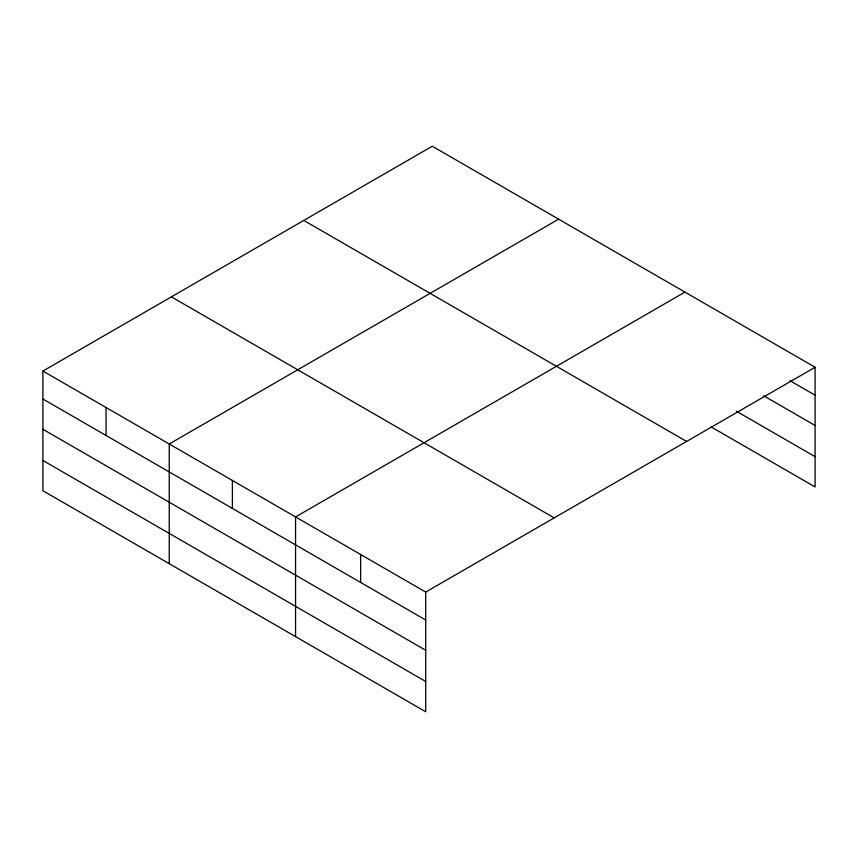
<?xml version="1.0" encoding="UTF-8"?>
<svg xmlns="http://www.w3.org/2000/svg" width="858" height="858" viewBox="0 0 858 858"><rect width="100%" height="100%" fill="white"/><g stroke="black" fill="none" stroke-linecap="round" stroke-linejoin="round"><path stroke-width="1.29" d="M42.9 371.053L425.718 592.063L425.718 711.765L42.9 490.744L42.9 371.053L432.282 146.235L815.1 367.256L815.1 486.947L711.207 426.962M558.612 219.176L169.23 443.983L169.23 563.674M684.941 292.106L295.56 516.924L295.56 636.615M425.718 592.063L815.1 367.256M789.982 380.705L815.1 395.206M763.727 395.817L815.1 425.482M736.325 411.196L815.1 456.681M303.786 220.431L686.604 441.441M171.396 296.857L554.214 517.878M42.9 399.002L425.718 620.023M42.9 429.279L425.718 650.289M42.9 460.467L425.718 681.488M360.639 554.493L360.639 582.443M232.389 480.448L232.389 508.408M106.06 407.518L106.06 435.467"/></g></svg>
